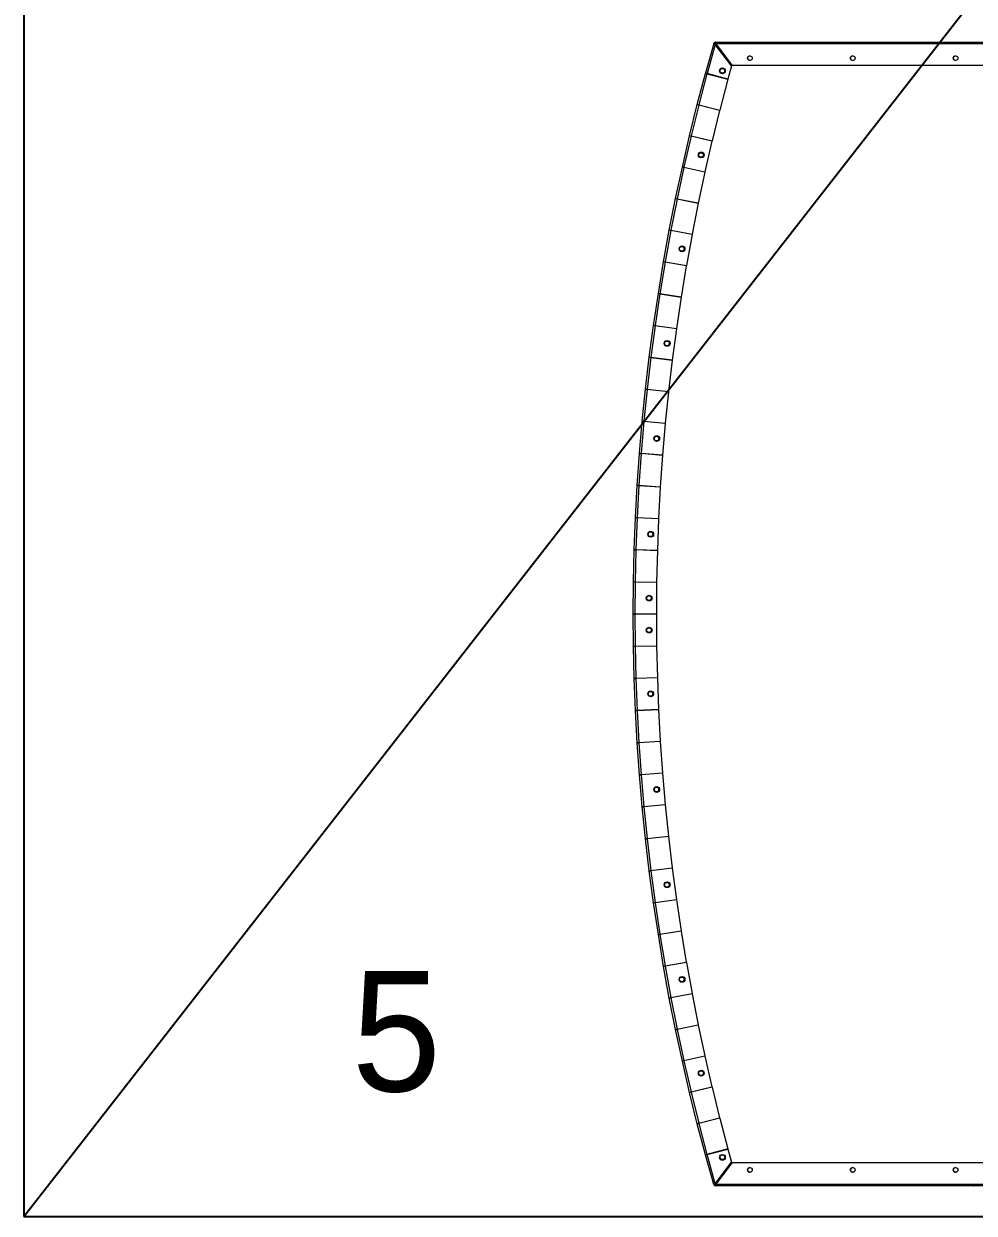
# Model space of a CAD drawing. Header units: millimetres. Extents: x 13502 to 23536, y 11874 to 14203.
# Drawn here: x 15288.4 to 15370.6, y 12869.4 to 12972.3 of the extents above; entities that cross this region are included whole.
import ezdxf

# ---------------------------------------------------------------- set-up
doc = ezdxf.new("R2010")
doc.units = ezdxf.units.MM
doc.styles.add('TAKSİM', font='GOTHIC.TTF', dxfattribs={"height": 20})

# ---------------------------------------------------------------- blocks, each defined once
blk = doc.blocks.new('A$C75AA7FFD')
at = {"color": 1, "linetype": 'Continuous', "lineweight": 0}
for p, q in [((6.97, 100.91), (6.25, 98.34)), ((6.97, 100.91), (7.09, 100.88)), ((7.09, 100.89), (7.16, 100.87)), ((7.11, 101.02), (37.86, 101.02)), ((7.11, 101.02), (7.11, 100.9)), ((7.15, 100.88), (7.14, 100.88)), ((37.86, 100.88), (7.15, 100.88)), ((7.15, 100.88), (8.56, 99.02)), ((7.09, 100.83), (6.39, 98.31)), ((8.5, 98.97), (7.09, 100.83)), ((7.22, 100.79), (7.2, 100.7)), ((8.5, 98.97), (8.18, 97.83)), ((36.86, 99.02), (8.56, 99.02)), ((5.54, 95.64), (6.25, 98.33)), ((6.38, 98.3), (5.68, 95.62)), ((6.37, 98.31), (6.25, 98.34)), ((6.36, 98.3), (6.25, 98.34)), ((6.25, 98.34), (6.25, 98.34)), ((6.36, 98.3), (6.37, 98.31)), ((6.38, 98.3), (8.18, 97.82)), ((8.18, 97.83), (6.39, 98.31)), ((8.18, 97.82), (7.48, 95.16)), ((4.87, 92.94), (5.54, 95.64)), ((5.67, 95.59), (5.01, 92.92)), ((5.54, 95.64), (5.65, 95.61)), ((5.54, 95.64), (5.65, 95.61)), ((5.65, 95.6), (5.66, 95.62)), ((7.47, 95.13), (5.67, 95.59)), ((5.68, 95.62), (7.48, 95.16)), ((5.8, 95.59), (5.8, 95.56)), ((7.47, 95.13), (6.82, 92.49)), ((4.25, 90.23), (4.87, 92.94)), ((5, 92.89), (4.39, 90.21)), ((4.87, 92.94), (4.99, 92.91)), ((4.87, 92.94), (4.99, 92.91)), ((6.81, 92.46), (5, 92.89)), ((5.01, 92.92), (6.82, 92.49)), ((5.13, 92.89), (5.13, 92.86)), ((6.81, 92.46), (6.2, 89.8)), ((3.66, 87.5), (4.25, 90.22)), ((4.38, 90.18), (3.8, 87.48)), ((4.25, 90.23), (4.36, 90.2)), ((4.25, 90.22), (4.36, 90.2)), ((6.2, 89.78), (4.38, 90.18)), ((4.39, 90.21), (6.2, 89.8)), ((4.5, 90.18), (4.5, 90.16)), ((6.2, 89.78), (5.62, 87.11)), ((3.12, 84.77), (3.66, 87.5)), ((3.66, 87.5), (3.78, 87.48)), ((3.66, 87.5), (3.78, 87.48)), ((3.8, 87.48), (5.62, 87.11)), ((3.8, 87.46), (3.26, 84.76)), ((5.62, 87.09), (3.8, 87.46)), ((3.92, 87.46), (3.91, 87.44)), ((5.62, 87.09), (5.09, 84.41)), ((2.63, 82.03), (3.12, 84.77)), ((3.26, 84.73), (2.77, 82.02)), ((3.12, 84.77), (3.24, 84.75)), ((3.12, 84.77), (3.24, 84.75)), ((3.26, 84.76), (5.09, 84.41)), ((5.09, 84.38), (3.26, 84.73)), ((3.27, 84.73), (3.27, 84.75)), ((3.38, 84.73), (3.37, 84.71)), ((5.09, 84.38), (4.6, 81.7)), ((2.17, 79.28), (2.62, 82.03)), ((2.76, 81.99), (2.31, 79.27)), ((2.62, 82.03), (2.74, 82.01)), ((2.63, 82.03), (2.74, 82.01)), ((4.59, 81.67), (2.76, 81.99)), ((2.77, 82.02), (4.6, 81.7)), ((2.78, 81.99), (2.78, 82.01)), ((2.88, 82), (2.87, 81.97)), ((4.59, 81.67), (4.15, 78.98)), ((1.76, 76.53), (2.17, 79.28)), ((2.31, 79.25), (1.9, 76.52)), ((2.17, 79.28), (2.29, 79.26)), ((2.17, 79.28), (2.29, 79.26)), ((2.31, 79.27), (4.15, 78.98)), ((4.14, 78.96), (2.31, 79.25)), ((2.33, 79.24), (2.34, 79.27)), ((2.42, 79.25), (2.42, 79.23)), ((4.14, 78.96), (3.74, 76.26)), ((1.39, 73.77), (1.76, 76.53)), ((1.9, 76.5), (1.53, 73.76)), ((1.76, 76.53), (1.88, 76.51)), ((1.76, 76.53), (1.88, 76.51)), ((1.9, 76.52), (3.74, 76.26)), ((3.74, 76.23), (1.9, 76.5)), ((1.93, 76.49), (1.93, 76.52)), ((2.01, 76.5), (2, 76.48)), ((3.74, 76.23), (3.38, 73.53)), ((1.06, 71), (1.39, 73.77)), ((1.53, 73.74), (1.21, 71)), ((1.39, 73.77), (1.51, 73.75)), ((1.39, 73.77), (1.51, 73.75)), ((1.53, 73.76), (3.38, 73.53)), ((3.37, 73.51), (1.53, 73.74)), ((1.57, 73.73), (1.57, 73.76)), ((1.64, 73.75), (1.63, 73.72)), ((3.37, 73.51), (3.05, 70.8)), ((0.78, 68.23), (1.06, 71)), ((1.2, 70.97), (0.92, 68.23)), ((1.06, 71), (1.18, 70.99)), ((1.06, 71), (1.18, 70.99)), ((3.05, 70.77), (1.2, 70.97)), ((1.21, 71), (3.05, 70.8)), ((1.25, 70.97), (1.25, 70.99)), ((1.31, 70.99), (1.31, 70.96)), ((3.05, 70.77), (2.77, 68.06)), ((0.54, 65.46), (0.78, 68.23)), ((0.92, 68.21), (0.68, 65.46)), ((0.78, 68.23), (0.9, 68.22)), ((0.78, 68.23), (0.9, 68.22)), ((0.92, 68.23), (2.77, 68.06)), ((2.77, 68.03), (0.92, 68.21)), ((1.03, 68.22), (1.02, 68.2)), ((2.77, 68.03), (2.54, 65.31)), ((0.35, 62.68), (0.54, 65.45)), ((0.68, 65.43), (0.49, 62.68)), ((0.54, 65.46), (0.66, 65.45)), ((0.54, 65.45), (0.66, 65.45)), ((0.68, 65.46), (2.54, 65.31)), ((2.54, 65.29), (0.68, 65.43)), ((0.74, 65.43), (0.74, 65.45)), ((0.79, 65.45), (0.78, 65.42)), ((2.54, 65.29), (2.34, 62.57)), ((0.2, 59.9), (0.35, 62.68)), ((0.49, 62.66), (0.34, 59.9)), ((0.35, 62.68), (0.47, 62.67)), ((0.35, 62.68), (0.47, 62.67)), ((0.49, 62.68), (2.34, 62.57)), ((2.34, 62.54), (0.49, 62.66)), ((0.54, 62.65), (0.55, 62.68)), ((0.59, 62.68), (0.59, 62.65)), ((2.34, 62.54), (2.19, 59.82)), ((0.09, 57.12), (0.2, 59.9)), ((0.2, 59.9), (0.32, 59.89)), ((0.2, 59.9), (0.32, 59.89)), ((0.34, 59.88), (0.23, 57.12)), ((0.34, 59.9), (2.19, 59.82)), ((2.19, 59.79), (0.34, 59.88)), ((0.4, 59.88), (0.4, 59.9)), ((0.44, 59.9), (0.43, 59.87)), ((2.19, 59.79), (2.09, 57.06)), ((0.02, 54.33), (0.09, 57.11)), ((0.09, 57.12), (0.21, 57.11)), ((0.09, 57.11), (0.21, 57.11)), ((0.23, 57.1), (0.16, 54.34)), ((0.23, 57.12), (2.09, 57.06)), ((2.09, 57.04), (0.23, 57.1)), ((0.29, 57.1), (0.29, 57.12)), ((0.33, 57.12), (0.33, 57.09)), ((2.09, 57.04), (2.02, 54.31)), ((0, 51.55), (0.02, 54.33)), ((0.02, 54.33), (0.14, 54.33)), ((0.02, 54.33), (0.14, 54.33)), ((0.14, 54.33), (0.14, 54.33)), ((0.16, 54.32), (0.14, 51.56)), ((0.16, 54.34), (2.02, 54.31)), ((2.02, 54.29), (0.16, 54.32)), ((0.23, 54.31), (0.23, 54.34)), ((0.26, 54.34), (0.26, 54.31)), ((2.02, 54.29), (2, 51.56)), ((0, 51.55), (0.12, 51.55)), ((0, 51.54), (0.12, 51.55)), ((0.02, 48.76), (0, 51.54)), ((0.12, 51.55), (0.12, 51.55)), ((0.14, 51.56), (2, 51.56)), ((0.14, 51.53), (0.16, 48.78)), ((2, 51.53), (0.14, 51.53)), ((0.21, 51.53), (0.21, 51.56)), ((0.24, 51.56), (0.24, 51.53)), ((2, 51.53), (2.02, 48.8)), ((0.02, 48.76), (0.14, 48.76)), ((0.02, 48.76), (0.14, 48.76)), ((0.09, 45.98), (0.02, 48.76)), ((0.14, 48.76), (0.14, 48.76)), ((0.16, 48.78), (2.02, 48.8)), ((2.02, 48.78), (0.16, 48.75)), ((0.16, 48.75), (0.23, 45.99)), ((0.24, 48.75), (0.24, 48.78)), ((0.26, 48.78), (0.26, 48.75)), ((2.02, 48.78), (2.09, 46.05)), ((0.2, 43.2), (0.09, 45.98)), ((0.09, 45.98), (0.21, 45.98)), ((0.09, 45.98), (0.21, 45.98)), ((0.23, 45.99), (2.09, 46.05)), ((2.09, 46.03), (0.23, 45.97)), ((0.23, 45.97), (0.34, 43.21)), ((0.3, 45.97), (0.3, 46)), ((0.33, 46), (0.33, 45.97)), ((2.09, 46.03), (2.19, 43.3)), ((0.34, 43.21), (2.19, 43.3)), ((2.19, 43.28), (0.34, 43.19)), ((2.19, 43.28), (2.34, 40.55)), ((0.2, 43.19), (0.32, 43.2)), ((0.2, 43.2), (0.32, 43.2)), ((0.35, 40.41), (0.2, 43.19)), ((0.34, 43.19), (0.49, 40.43)), ((0.41, 43.19), (0.41, 43.22)), ((0.43, 43.22), (0.44, 43.19)), ((0.35, 40.41), (0.47, 40.42)), ((0.35, 40.41), (0.47, 40.42)), ((0.54, 37.64), (0.35, 40.41)), ((0.49, 40.43), (2.34, 40.55)), ((2.34, 40.53), (0.49, 40.41)), ((0.49, 40.41), (0.68, 37.66)), ((0.57, 40.41), (0.57, 40.44)), ((0.59, 40.44), (0.59, 40.42)), ((2.34, 40.53), (2.54, 37.8)), ((0.54, 37.64), (0.66, 37.64)), ((0.54, 37.63), (0.66, 37.64)), ((0.78, 34.86), (0.54, 37.63)), ((0.68, 37.66), (2.54, 37.8)), ((2.54, 37.78), (0.68, 37.63)), ((0.68, 37.63), (0.92, 34.89)), ((0.76, 37.64), (0.76, 37.67)), ((0.78, 37.67), (0.79, 37.64)), ((2.54, 37.78), (2.77, 35.06)), ((0.92, 34.89), (2.77, 35.06)), ((2.77, 35.04), (0.92, 34.86)), ((2.77, 35.04), (3.05, 32.32)), ((0.78, 34.86), (0.9, 34.87)), ((0.78, 34.86), (0.9, 34.87)), ((1.06, 32.09), (0.78, 34.86)), ((0.92, 34.86), (1.2, 32.12)), ((1, 34.87), (1, 34.89)), ((1.02, 34.9), (1.03, 34.87)), ((1.06, 32.09), (1.18, 32.1)), ((1.06, 32.09), (1.18, 32.1)), ((1.39, 29.33), (1.06, 32.09)), ((1.2, 32.12), (3.05, 32.32)), ((3.05, 32.3), (1.21, 32.09)), ((1.21, 32.09), (1.53, 29.35)), ((1.29, 32.1), (1.28, 32.13)), ((1.31, 32.13), (1.31, 32.1)), ((3.05, 32.3), (3.37, 29.59)), ((1.39, 29.32), (1.51, 29.34)), ((1.39, 29.33), (1.51, 29.34)), ((1.76, 26.57), (1.39, 29.32)), ((1.53, 29.35), (3.37, 29.59)), ((3.38, 29.56), (1.53, 29.33)), ((1.53, 29.33), (1.9, 26.6)), ((1.61, 29.34), (1.61, 29.36)), ((1.63, 29.37), (1.64, 29.34)), ((3.38, 29.56), (3.74, 26.86)), ((1.9, 26.6), (3.74, 26.86)), ((3.74, 26.83), (1.9, 26.57)), ((3.74, 26.83), (4.14, 24.13)), ((1.76, 26.56), (1.88, 26.58)), ((1.76, 26.57), (1.88, 26.58)), ((2.17, 23.81), (1.76, 26.56)), ((1.9, 26.57), (2.31, 23.84)), ((1.98, 26.58), (1.98, 26.61)), ((2, 26.61), (2.01, 26.59)), ((2.17, 23.81), (2.29, 23.83)), ((2.17, 23.81), (2.29, 23.83)), ((2.62, 21.06), (2.17, 23.81)), ((2.31, 23.84), (4.14, 24.13)), ((4.15, 24.11), (2.31, 23.82)), ((2.31, 23.82), (2.76, 21.1)), ((2.39, 23.83), (2.39, 23.86)), ((2.42, 23.86), (2.42, 23.84)), ((4.15, 24.11), (4.59, 21.42)), ((2.62, 21.06), (2.74, 21.08)), ((2.63, 21.06), (2.74, 21.08)), ((3.12, 18.32), (2.63, 21.06)), ((2.76, 21.1), (4.59, 21.42)), ((4.6, 21.39), (2.77, 21.07)), ((2.77, 21.07), (3.26, 18.36)), ((2.84, 21.09), (2.84, 21.11)), ((2.87, 21.12), (2.88, 21.09)), ((4.6, 21.39), (5.09, 18.71)), ((3.26, 18.36), (5.09, 18.71)), ((5.09, 18.68), (3.26, 18.34)), ((5.09, 18.68), (5.62, 16.01)), ((3.12, 18.32), (3.24, 18.35)), ((3.12, 18.32), (3.24, 18.34)), ((3.66, 15.59), (3.12, 18.32)), ((3.26, 18.34), (3.8, 15.63)), ((3.34, 18.35), (3.34, 18.38)), ((3.37, 18.38), (3.38, 18.36)), ((3.66, 15.59), (3.78, 15.62)), ((3.66, 15.59), (3.78, 15.61)), ((4.25, 12.87), (3.66, 15.59)), ((3.8, 15.63), (5.62, 16.01)), ((5.62, 15.98), (3.8, 15.61)), ((3.8, 15.61), (4.38, 12.91)), ((3.88, 15.62), (3.87, 15.65)), ((3.91, 15.66), (3.92, 15.63)), ((5.62, 15.98), (6.2, 13.31)), ((4.25, 12.87), (4.36, 12.89)), ((4.25, 12.87), (4.36, 12.89)), ((4.87, 10.15), (4.25, 12.87)), ((4.38, 12.91), (6.2, 13.31)), ((6.2, 13.29), (4.39, 12.89)), ((4.39, 12.89), (5, 10.2)), ((4.46, 12.9), (4.45, 12.93)), ((4.5, 12.94), (4.5, 12.91)), ((6.2, 13.29), (6.81, 10.63)), ((5, 10.2), (6.81, 10.63)), ((6.82, 10.61), (5.01, 10.17)), ((6.82, 10.61), (7.47, 7.96)), ((4.87, 10.15), (4.99, 10.18)), ((4.87, 10.15), (4.99, 10.18)), ((5.54, 7.45), (4.87, 10.15)), ((5.01, 10.17), (5.67, 7.5)), ((5.08, 10.19), (5.08, 10.22)), ((5.13, 10.23), (5.13, 10.2)), ((5.54, 7.45), (5.65, 7.48)), ((5.54, 7.45), (5.65, 7.48)), ((6.25, 4.76), (5.54, 7.45)), ((5.67, 7.5), (7.47, 7.96)), ((7.48, 7.93), (5.68, 7.47)), ((5.68, 7.47), (6.38, 4.79)), ((5.75, 7.49), (5.74, 7.51)), ((5.8, 7.53), (5.8, 7.5)), ((7.48, 7.93), (8.18, 5.27)), ((8.18, 5.27), (6.38, 4.79)), ((6.39, 4.78), (8.18, 5.26)), ((8.18, 5.26), (8.5, 4.12)), ((6.25, 4.76), (6.36, 4.79)), ((6.37, 4.78), (6.25, 4.75)), ((6.25, 4.75), (6.25, 4.76)), ((6.25, 4.76), (6.25, 4.76)), ((6.97, 2.18), (6.25, 4.75)), ((6.37, 4.78), (6.36, 4.79)), ((7.09, 2.26), (6.39, 4.78)), ((7.09, 2.26), (8.5, 4.12)), ((8.56, 4.08), (7.15, 2.22)), ((8.56, 4.08), (36.86, 4.08)), ((6.97, 2.18), (7.09, 2.21)), ((7.09, 2.26), (7.1, 2.23)), ((7.15, 2.3), (7.1, 2.23)), ((7.11, 2.08), (7.11, 2.2)), ((37.86, 2.08), (7.11, 2.08)), ((7.12, 2.22), (7.19, 2.31)), ((7.12, 2.22), (7.15, 2.22)), ((7.15, 2.3), (7.14, 2.32)), ((7.22, 2.32), (7.15, 2.3)), ((7.15, 2.22), (37.86, 2.22)), ((7.2, 2.4), (7.22, 2.31))]:
    blk.add_line(p, q, dxfattribs=at)
at = {"color": 1, "linetype": 'Continuous', "lineweight": 0, "flags": 128}
for points in [[(6.38, 98.3), (6.36, 98.3), (6.33, 98.31), (6.31, 98.32), (6.29, 98.32), (6.27, 98.33), (6.26, 98.33), (6.25, 98.33), (6.25, 98.33)], [(4.99, 92.91), (4.99, 92.91), (4.99, 92.91), (4.99, 92.91), (4.99, 92.91), (4.99, 92.91), (4.99, 92.91), (4.99, 92.91), (4.99, 92.91)], [(3.66, 87.5), (3.66, 87.5), (3.66, 87.5), (3.66, 87.5), (3.66, 87.5), (3.66, 87.5), (3.66, 87.5), (3.66, 87.5), (3.66, 87.5)], [(3.78, 87.48), (3.78, 87.48), (3.78, 87.48), (3.78, 87.48), (3.78, 87.48), (3.78, 87.48), (3.78, 87.48), (3.78, 87.48), (3.78, 87.48)], [(2.29, 79.26), (2.29, 79.26), (2.29, 79.26), (2.29, 79.26), (2.29, 79.26), (2.29, 79.26), (2.29, 79.26), (2.29, 79.26), (2.29, 79.26)], [(1.51, 73.75), (1.51, 73.75), (1.51, 73.75), (1.51, 73.75), (1.51, 73.75), (1.51, 73.75), (1.51, 73.75), (1.51, 73.75), (1.51, 73.75)], [(1.06, 71), (1.06, 71), (1.06, 71), (1.06, 71), (1.06, 71), (1.06, 71), (1.06, 71), (1.06, 71), (1.06, 71)], [(0.97, 68.2), (0.97, 68.21), (0.97, 68.23)], [(0.54, 65.45), (0.54, 65.46), (0.54, 65.46), (0.54, 65.46), (0.54, 65.46), (0.54, 65.46), (0.54, 65.46), (0.54, 65.46), (0.54, 65.46)], [(0.66, 65.45), (0.66, 65.45), (0.66, 65.45), (0.66, 65.45), (0.66, 65.45), (0.66, 65.45), (0.66, 65.45), (0.66, 65.45), (0.66, 65.45)], [(0.47, 62.67), (0.47, 62.67), (0.47, 62.67), (0.47, 62.67), (0.47, 62.67), (0.47, 62.67), (0.47, 62.67), (0.47, 62.67), (0.47, 62.67)], [(0.02, 54.33), (0.02, 54.33), (0.02, 54.33), (0.02, 54.33), (0.02, 54.33), (0.02, 54.33), (0.02, 54.33), (0.02, 54.33), (0.02, 54.33)], [(0.02, 48.76), (0.02, 48.76), (0.02, 48.76), (0.02, 48.76), (0.02, 48.76), (0.02, 48.76), (0.02, 48.76), (0.02, 48.76), (0.02, 48.76)], [(0.21, 45.98), (0.21, 45.98), (0.21, 45.98), (0.21, 45.98), (0.21, 45.98), (0.21, 45.98), (0.21, 45.98), (0.21, 45.98), (0.21, 45.98)], [(0.47, 40.42), (0.47, 40.42), (0.47, 40.42), (0.47, 40.42), (0.47, 40.42), (0.47, 40.42), (0.47, 40.42), (0.47, 40.42), (0.47, 40.42)], [(0.54, 37.63), (0.54, 37.63), (0.54, 37.64), (0.54, 37.64), (0.54, 37.64), (0.54, 37.64), (0.54, 37.64), (0.54, 37.64), (0.54, 37.64)], [(0.66, 37.64), (0.66, 37.64), (0.66, 37.64), (0.66, 37.64), (0.66, 37.64), (0.66, 37.64), (0.66, 37.64), (0.66, 37.64), (0.66, 37.64)], [(2.29, 23.83), (2.29, 23.83), (2.29, 23.83), (2.29, 23.83), (2.29, 23.83), (2.29, 23.83), (2.29, 23.83), (2.29, 23.83), (2.29, 23.83)], [(2.74, 21.08), (2.74, 21.08), (2.74, 21.08), (2.74, 21.08), (2.74, 21.08), (2.74, 21.08), (2.74, 21.08), (2.74, 21.08), (2.74, 21.08)], [(3.66, 15.59), (3.66, 15.59), (3.66, 15.59), (3.66, 15.59), (3.66, 15.59), (3.66, 15.59), (3.66, 15.59), (3.66, 15.59), (3.66, 15.59)], [(4.36, 12.89), (4.36, 12.89), (4.36, 12.89), (4.36, 12.89), (4.36, 12.89), (4.36, 12.89), (4.36, 12.89), (4.36, 12.89), (4.36, 12.89)], [(4.99, 10.18), (4.99, 10.18), (4.99, 10.18), (4.99, 10.18), (4.99, 10.18), (4.99, 10.18), (4.99, 10.18), (4.99, 10.18), (4.99, 10.18)], [(6.25, 4.76), (6.25, 4.76), (6.26, 4.76), (6.27, 4.76), (6.29, 4.77), (6.31, 4.77), (6.33, 4.78), (6.36, 4.79), (6.38, 4.79)]]:
    blk.add_lwpolyline(points, dxfattribs=at)
at = {"color": 1, "linetype": 'Continuous', "lineweight": 0}
for centre, radius in [((10.1, 99.65), 0.2), ((19, 99.65), 0.2), ((27.9, 99.65), 0.2), ((7.71, 98.55), 0.25), ((7.72, 98.55), 0.2), ((5.89, 91.27), 0.25), ((5.87, 91.27), 0.2), ((4.22, 83.15), 0.25), ((4.2, 83.15), 0.2), ((2.93, 74.97), 0.25), ((2.91, 74.97), 0.2), ((2.03, 66.73), 0.25), ((2.01, 66.73), 0.2), ((1.51, 58.45), 0.25), ((1.49, 58.45), 0.2), ((1.38, 52.93), 0.25), ((1.36, 52.93), 0.2), ((1.38, 50.16), 0.25), ((1.36, 50.16), 0.2), ((1.51, 44.64), 0.25), ((1.49, 44.64), 0.2), ((2.03, 36.37), 0.25), ((2.01, 36.37), 0.2), ((2.93, 28.13), 0.25), ((2.91, 28.13), 0.2), ((4.22, 19.94), 0.25), ((4.2, 19.94), 0.2), ((5.89, 11.82), 0.25), ((5.87, 11.82), 0.2), ((7.71, 4.54), 0.25), ((7.72, 4.55), 0.2), ((10.1, 3.45), 0.2), ((19, 3.45), 0.2), ((27.9, 3.45), 0.2)]:
    blk.add_circle(centre, radius, dxfattribs=at)
for centre, radius, start, end in [((7.11, 100.88), 0.14, 90, 164.3397), ((7.11, 100.88), 0.02, 90, 164.3397), ((10.1, 99.65), 0.2, 90.1236, 270), ((19, 99.65), 0.2, 90.1611, 270), ((27.9, 99.65), 0.2, 90.1442, 270), ((6.38, 98.3), 0.14, 164.3397, 165.2346), ((6.38, 98.3), 0.02, 164.3397, 165.2346), ((5.67, 95.61), 0.14, 165.2346, 166.1294), ((5.67, 95.61), 0.02, 165.2346, 166.1294), ((5.01, 92.91), 0.14, 166.1294, 167.0243), ((4.38, 90.19), 0.14, 167.0243, 167.9192), ((4.38, 90.19), 0.02, 167.0243, 167.9192), ((3.26, 84.74), 0.14, 168.8141, 169.7089), ((3.26, 84.74), 0.02, 168.8141, 169.7089), ((2.76, 82.01), 0.14, 169.7089, 170.6038), ((2.76, 82.01), 0.02, 169.7089, 170.6038), ((2.31, 79.26), 0.14, 170.6038, 171.4987), ((1.9, 76.51), 0.14, 171.4987, 172.3936), ((1.9, 76.51), 0.02, 171.4987, 172.3936), ((1.53, 73.75), 0.14, 172.3936, 173.2884), ((1.2, 70.99), 0.02, 173.2884, 174.1833), ((0.92, 68.22), 0.14, 174.1833, 175.0782), ((0.92, 68.22), 0.02, 174.1833, 175.0782), ((0.49, 62.67), 0.14, 175.9731, 176.8679), ((0.34, 59.89), 0.14, 176.8679, 177.7628), ((0.34, 59.89), 0.02, 176.8679, 177.7628), ((0.23, 57.11), 0.14, 177.7628, 178.6577), ((0.23, 57.11), 0.02, 177.7628, 178.6577), ((0.14, 51.55), 0.14, 179.5526, 180.4474), ((0.23, 45.98), 0.14, 181.3423, 182.2372), ((0.34, 43.2), 0.14, 182.2372, 183.1321), ((0.34, 43.2), 0.02, 182.2372, 183.1321), ((0.49, 40.42), 0.14, 183.1321, 184.0269), ((0.92, 34.87), 0.14, 184.9218, 185.8167), ((0.92, 34.87), 0.02, 184.9218, 185.8167), ((1.2, 32.11), 0.14, 185.8167, 186.7116), ((1.2, 32.11), 0.02, 185.8167, 186.7116), ((1.53, 29.34), 0.14, 186.7116, 187.6064), ((1.53, 29.34), 0.02, 186.7116, 187.6064), ((1.9, 26.58), 0.14, 187.6064, 188.5013), ((1.9, 26.58), 0.02, 187.6064, 188.5013), ((2.31, 23.83), 0.14, 188.5013, 189.3962), ((2.76, 21.09), 0.14, 189.3962, 190.2911), ((3.26, 18.35), 0.14, 190.2911, 191.1859), ((3.26, 18.35), 0.02, 190.2911, 191.1859), ((3.8, 15.62), 0.02, 191.1859, 192.0808), ((4.38, 12.9), 0.14, 192.0808, 192.9757), ((5.01, 10.19), 0.14, 192.9757, 193.8706), ((5.67, 7.48), 0.14, 193.8706, 194.7654), ((5.67, 7.48), 0.02, 193.8706, 194.7654), ((6.38, 4.79), 0.02, 194.7654, 195.6603), ((10.1, 3.45), 0.2, 90, 269.8563), ((19, 3.45), 0.2, 90, 269.8573), ((27.9, 3.45), 0.2, 90, 269.8563), ((7.11, 2.22), 0.14, 195.6603, 270), ((7.11, 2.22), 0.02, 195.6603, 270), ((29.51, 2.19), 0.13, 245.1014, 270)]:
    blk.add_arc(centre, radius, start, end, dxfattribs=at)
for points, knots in [([(7.09, 100.83), (7.08, 100.84), (7.04, 100.86), (7, 100.88), (6.97, 100.9), (6.97, 100.91), (6.97, 100.91)], [0, 0, 0, 0, 0.250018, 0.500004, 0.750019, 1, 1, 1, 1]), ([(7.09, 100.83), (7.09, 100.84), (7.09, 100.84), (7.09, 100.86), (7.08, 100.87), (7.09, 100.88), (7.09, 100.88)], [0, 0, 0, 0, 0.250044, 0.500045, 0.749941, 1, 1, 1, 1]), ([(7.11, 101.02), (7.11, 101.01), (7.12, 101.01), (7.13, 100.98), (7.14, 100.93), (7.15, 100.89), (7.15, 100.88)], [0, 0, 0, 0, 0.249986, 0.49996, 0.749963, 1, 1, 1, 1]), ([(7.11, 100.9), (7.11, 100.9), (7.12, 100.89), (7.13, 100.89), (7.14, 100.88), (7.15, 100.88), (7.15, 100.88)], [0, 0, 0, 0, 0.249997, 0.499919, 0.750003, 1, 1, 1, 1]), ([(6.25, 98.34), (6.25, 98.34), (6.26, 98.34), (6.29, 98.33), (6.33, 98.32), (6.37, 98.31), (6.39, 98.31)], [0, 0, 0, 0, 0.24998, 0.499977, 0.750008, 1, 1, 1, 1]), ([(6.37, 98.31), (6.37, 98.31), (6.37, 98.31), (6.37, 98.31), (6.38, 98.31), (6.38, 98.31), (6.39, 98.31)], [0, 0, 0, 0, 0.249977, 0.499876, 0.749993, 1, 1, 1, 1]), ([(5.67, 95.59), (5.65, 95.6), (5.62, 95.61), (5.57, 95.63), (5.54, 95.64), (5.54, 95.64), (5.54, 95.64)], [0, 0, 0, 0, 0.249991, 0.500001, 0.750006, 1, 1, 1, 1]), ([(5.54, 95.64), (5.54, 95.64), (5.55, 95.64), (5.58, 95.64), (5.62, 95.63), (5.66, 95.62), (5.68, 95.62)], [0, 0, 0, 0, 0.249995, 0.49998, 0.74998, 1, 1, 1, 1]), ([(5.65, 95.61), (5.66, 95.61), (5.66, 95.61), (5.66, 95.62), (5.67, 95.62), (5.67, 95.62), (5.68, 95.62)], [0, 0, 0, 0, 0.250043, 0.499858, 0.749871, 1, 1, 1, 1]), ([(5.67, 95.59), (5.67, 95.6), (5.66, 95.6), (5.66, 95.6), (5.65, 95.61), (5.65, 95.61), (5.65, 95.61)], [0, 0, 0, 0, 0.249834, 0.500027, 0.75, 1, 1, 1, 1]), ([(4.87, 92.94), (4.87, 92.94), (4.88, 92.94), (4.91, 92.94), (4.96, 92.93), (4.99, 92.92), (5.01, 92.92)], [0, 0, 0, 0, 0.249991, 0.49998, 0.749999, 1, 1, 1, 1]), ([(5, 92.89), (4.99, 92.9), (4.95, 92.91), (4.91, 92.92), (4.88, 92.93), (4.87, 92.94), (4.87, 92.94)], [0, 0, 0, 0, 0.250018, 0.499993, 0.75, 1, 1, 1, 1]), ([(4.99, 92.91), (4.99, 92.91), (4.99, 92.91), (4.99, 92.91), (5, 92.92), (5.01, 92.92), (5.01, 92.92)], [0, 0, 0, 0, 0.24993, 0.49974, 0.75004, 1, 1, 1, 1]), ([(5, 92.89), (5, 92.89), (5, 92.9), (4.99, 92.9), (4.99, 92.91), (4.99, 92.91), (4.99, 92.91)], [0, 0, 0, 0, 0.24999, 0.500016, 0.750018, 1, 1, 1, 1]), ([(4.25, 90.23), (4.25, 90.23), (4.25, 90.23), (4.28, 90.22), (4.33, 90.22), (4.37, 90.21), (4.39, 90.21)], [0, 0, 0, 0, 0.249986, 0.499993, 0.750016, 1, 1, 1, 1]), ([(4.38, 90.18), (4.36, 90.19), (4.33, 90.2), (4.28, 90.21), (4.25, 90.22), (4.25, 90.22), (4.25, 90.22)], [0, 0, 0, 0, 0.250011, 0.500032, 0.750016, 1, 1, 1, 1]), ([(4.36, 90.2), (4.36, 90.2), (4.36, 90.2), (4.37, 90.2), (4.38, 90.2), (4.38, 90.21), (4.39, 90.21)], [0, 0, 0, 0, 0.249983, 0.499865, 0.749829, 1, 1, 1, 1]), ([(4.38, 90.18), (4.38, 90.18), (4.37, 90.19), (4.37, 90.19), (4.36, 90.19), (4.36, 90.2), (4.36, 90.2)], [0, 0, 0, 0, 0.25008, 0.499992, 0.750031, 1, 1, 1, 1]), ([(3.66, 87.5), (3.67, 87.5), (3.67, 87.5), (3.7, 87.5), (3.75, 87.49), (3.78, 87.49), (3.8, 87.48)], [0, 0, 0, 0, 0.249998, 0.499987, 0.749971, 1, 1, 1, 1]), ([(3.8, 87.46), (3.78, 87.47), (3.74, 87.47), (3.7, 87.49), (3.67, 87.5), (3.66, 87.5), (3.66, 87.5)], [0, 0, 0, 0, 0.250003, 0.500029, 0.750014, 1, 1, 1, 1]), ([(3.78, 87.48), (3.78, 87.48), (3.78, 87.48), (3.79, 87.48), (3.79, 87.48), (3.8, 87.48), (3.8, 87.48)], [0, 0, 0, 0, 0.250061, 0.499863, 0.749865, 1, 1, 1, 1]), ([(3.8, 87.46), (3.8, 87.46), (3.79, 87.47), (3.78, 87.47), (3.78, 87.47), (3.78, 87.48), (3.78, 87.48)], [0, 0, 0, 0, 0.25009, 0.500181, 0.750007, 1, 1, 1, 1]), ([(3.26, 84.73), (3.24, 84.73), (3.2, 84.74), (3.16, 84.75), (3.13, 84.76), (3.12, 84.77), (3.12, 84.77)], [0, 0, 0, 0, 0.249993, 0.500005, 0.750009, 1, 1, 1, 1]), ([(3.12, 84.77), (3.12, 84.77), (3.13, 84.77), (3.16, 84.77), (3.21, 84.76), (3.24, 84.76), (3.26, 84.76)], [0, 0, 0, 0, 0.249983, 0.499968, 0.749991, 1, 1, 1, 1]), ([(3.24, 84.75), (3.24, 84.75), (3.24, 84.75), (3.25, 84.75), (3.25, 84.75), (3.26, 84.75), (3.26, 84.76)], [0, 0, 0, 0, 0.250049, 0.4998, 0.74988, 1, 1, 1, 1]), ([(3.26, 84.73), (3.26, 84.73), (3.25, 84.74), (3.24, 84.74), (3.24, 84.74), (3.24, 84.75), (3.24, 84.75)], [0, 0, 0, 0, 0.250016, 0.500102, 0.750023, 1, 1, 1, 1]), ([(2.76, 81.99), (2.74, 82), (2.71, 82), (2.66, 82.02), (2.63, 82.02), (2.63, 82.03), (2.62, 82.03)], [0, 0, 0, 0, 0.249993, 0.500034, 0.750005, 1, 1, 1, 1]), ([(2.63, 82.03), (2.63, 82.03), (2.63, 82.03), (2.66, 82.03), (2.71, 82.02), (2.75, 82.02), (2.77, 82.02)], [0, 0, 0, 0, 0.249986, 0.499998, 0.749984, 1, 1, 1, 1]), ([(2.74, 82.01), (2.74, 82.01), (2.74, 82.01), (2.75, 82.01), (2.76, 82.02), (2.76, 82.02), (2.77, 82.02)], [0, 0, 0, 0, 0.2501, 0.499911, 0.75016, 1, 1, 1, 1]), ([(2.76, 81.99), (2.76, 81.99), (2.75, 82), (2.75, 82), (2.74, 82.01), (2.74, 82.01), (2.74, 82.01)], [0, 0, 0, 0, 0.250127, 0.500125, 0.75003, 1, 1, 1, 1]), ([(2.17, 79.28), (2.17, 79.28), (2.18, 79.28), (2.21, 79.28), (2.26, 79.28), (2.29, 79.27), (2.31, 79.27)], [0, 0, 0, 0, 0.249987, 0.499971, 0.749989, 1, 1, 1, 1]), ([(2.31, 79.25), (2.29, 79.25), (2.25, 79.26), (2.21, 79.27), (2.18, 79.28), (2.17, 79.28), (2.17, 79.28)], [0, 0, 0, 0, 0.249992, 0.500022, 0.75002, 1, 1, 1, 1]), ([(2.29, 79.26), (2.29, 79.26), (2.29, 79.27), (2.3, 79.27), (2.3, 79.27), (2.31, 79.27), (2.31, 79.27)], [0, 0, 0, 0, 0.250016, 0.499974, 0.750097, 1, 1, 1, 1]), ([(2.31, 79.25), (2.3, 79.25), (2.3, 79.25), (2.29, 79.26), (2.29, 79.26), (2.29, 79.26), (2.29, 79.26)], [0, 0, 0, 0, 0.250194, 0.500134, 0.750036, 1, 1, 1, 1]), ([(1.76, 76.53), (1.76, 76.53), (1.77, 76.53), (1.8, 76.53), (1.84, 76.53), (1.88, 76.52), (1.9, 76.52)], [0, 0, 0, 0, 0.249988, 0.499969, 0.749978, 1, 1, 1, 1]), ([(1.9, 76.5), (1.88, 76.5), (1.84, 76.51), (1.8, 76.51), (1.76, 76.52), (1.76, 76.52), (1.76, 76.53)], [0, 0, 0, 0, 0.250001, 0.500013, 0.75002, 1, 1, 1, 1]), ([(1.88, 76.51), (1.88, 76.51), (1.88, 76.51), (1.88, 76.52), (1.89, 76.52), (1.9, 76.52), (1.9, 76.52)], [0, 0, 0, 0, 0.250068, 0.499888, 0.749933, 1, 1, 1, 1]), ([(1.9, 76.5), (1.89, 76.5), (1.89, 76.5), (1.88, 76.5), (1.88, 76.51), (1.88, 76.51), (1.88, 76.51)], [0, 0, 0, 0, 0.250138, 0.500258, 0.750047, 1, 1, 1, 1]), ([(1.53, 73.74), (1.51, 73.74), (1.47, 73.75), (1.43, 73.76), (1.4, 73.76), (1.39, 73.76), (1.39, 73.77)], [0, 0, 0, 0, 0.250011, 0.500004, 0.750013, 1, 1, 1, 1]), ([(1.39, 73.77), (1.39, 73.77), (1.4, 73.77), (1.43, 73.77), (1.48, 73.77), (1.51, 73.76), (1.53, 73.76)], [0, 0, 0, 0, 0.249999, 0.500005, 0.750011, 1, 1, 1, 1]), ([(1.51, 73.75), (1.51, 73.75), (1.51, 73.76), (1.52, 73.76), (1.52, 73.76), (1.53, 73.76), (1.53, 73.76)], [0, 0, 0, 0, 0.25002, 0.499929, 0.749995, 1, 1, 1, 1]), ([(1.53, 73.74), (1.53, 73.74), (1.52, 73.74), (1.51, 73.74), (1.51, 73.75), (1.51, 73.75), (1.51, 73.75)], [0, 0, 0, 0, 0.25005, 0.500145, 0.74993, 1, 1, 1, 1]), ([(1.06, 71), (1.07, 71), (1.07, 71), (1.1, 71), (1.15, 71), (1.19, 71), (1.21, 71)], [0, 0, 0, 0, 0.250001, 0.500007, 0.749996, 1, 1, 1, 1]), ([(1.2, 70.97), (1.18, 70.98), (1.15, 70.98), (1.1, 70.99), (1.07, 71), (1.07, 71), (1.06, 71)], [0, 0, 0, 0, 0.250021, 0.500025, 0.750016, 1, 1, 1, 1]), ([(1.18, 70.99), (1.18, 70.99), (1.19, 70.99), (1.19, 70.99), (1.2, 71), (1.2, 71), (1.21, 71)], [0, 0, 0, 0, 0.24995, 0.499973, 0.750051, 1, 1, 1, 1]), ([(1.2, 70.97), (1.2, 70.97), (1.19, 70.98), (1.19, 70.98), (1.18, 70.98), (1.18, 70.99), (1.18, 70.99)], [0, 0, 0, 0, 0.250256, 0.500298, 0.750111, 1, 1, 1, 1]), ([(0.92, 68.21), (0.9, 68.21), (0.87, 68.21), (0.82, 68.22), (0.79, 68.23), (0.78, 68.23), (0.78, 68.23)], [0, 0, 0, 0, 0.249991, 0.500017, 0.750016, 1, 1, 1, 1]), ([(0.78, 68.23), (0.78, 68.23), (0.79, 68.23), (0.82, 68.23), (0.87, 68.23), (0.9, 68.23), (0.92, 68.23)], [0, 0, 0, 0, 0.249992, 0.500019, 0.750031, 1, 1, 1, 1]), ([(0.9, 68.22), (0.9, 68.22), (0.9, 68.22), (0.91, 68.23), (0.91, 68.23), (0.92, 68.23), (0.92, 68.23)], [0, 0, 0, 0, 0.249916, 0.499985, 0.750084, 1, 1, 1, 1]), ([(0.92, 68.21), (0.92, 68.21), (0.91, 68.21), (0.91, 68.21), (0.9, 68.22), (0.9, 68.22), (0.9, 68.22)], [0, 0, 0, 0, 0.250001, 0.500054, 0.750017, 1, 1, 1, 1]), ([(0.54, 65.46), (0.55, 65.46), (0.55, 65.46), (0.58, 65.46), (0.63, 65.46), (0.67, 65.46), (0.68, 65.46)], [0, 0, 0, 0, 0.249983, 0.499983, 0.75001, 1, 1, 1, 1]), ([(0.68, 65.43), (0.66, 65.44), (0.63, 65.44), (0.58, 65.45), (0.55, 65.45), (0.55, 65.45), (0.54, 65.45)], [0, 0, 0, 0, 0.250019, 0.500017, 0.750014, 1, 1, 1, 1]), ([(0.66, 65.45), (0.66, 65.45), (0.66, 65.45), (0.67, 65.45), (0.68, 65.46), (0.68, 65.46), (0.68, 65.46)], [0, 0, 0, 0, 0.250024, 0.49996, 0.750064, 1, 1, 1, 1]), ([(0.68, 65.43), (0.68, 65.43), (0.67, 65.44), (0.67, 65.44), (0.66, 65.44), (0.66, 65.45), (0.66, 65.45)], [0, 0, 0, 0, 0.250078, 0.499968, 0.749998, 1, 1, 1, 1]), ([(0.35, 62.68), (0.35, 62.68), (0.35, 62.68), (0.39, 62.68), (0.43, 62.68), (0.47, 62.68), (0.49, 62.68)], [0, 0, 0, 0, 0.249981, 0.499979, 0.74998, 1, 1, 1, 1]), ([(0.49, 62.66), (0.47, 62.66), (0.43, 62.66), (0.39, 62.67), (0.35, 62.67), (0.35, 62.68), (0.35, 62.68)], [0, 0, 0, 0, 0.249993, 0.500002, 0.750014, 1, 1, 1, 1]), ([(0.47, 62.67), (0.47, 62.67), (0.47, 62.67), (0.47, 62.68), (0.48, 62.68), (0.49, 62.68), (0.49, 62.68)], [0, 0, 0, 0, 0.2500132, 0.4999149, 0.7499112, 1, 1, 1, 1]), ([(0.49, 62.66), (0.48, 62.66), (0.48, 62.66), (0.47, 62.66), (0.47, 62.67), (0.47, 62.67), (0.47, 62.67)], [0, 0, 0, 0, 0.250099, 0.500095, 0.750008, 1, 1, 1, 1]), ([(0.34, 59.88), (0.32, 59.88), (0.28, 59.88), (0.23, 59.89), (0.2, 59.89), (0.2, 59.9), (0.2, 59.9)], [0, 0, 0, 0, 0.250016, 0.500019, 0.750022, 1, 1, 1, 1]), ([(0.2, 59.9), (0.2, 59.9), (0.2, 59.9), (0.23, 59.9), (0.28, 59.9), (0.32, 59.9), (0.34, 59.9)], [0, 0, 0, 0, 0.249986, 0.499973, 0.749993, 1, 1, 1, 1]), ([(0.32, 59.89), (0.32, 59.89), (0.32, 59.9), (0.32, 59.9), (0.33, 59.9), (0.33, 59.9), (0.34, 59.9)], [0, 0, 0, 0, 0.2499573, 0.4999864, 0.7498105, 1, 1, 1, 1]), ([(0.34, 59.88), (0.33, 59.88), (0.33, 59.88), (0.32, 59.89), (0.32, 59.89), (0.32, 59.89), (0.32, 59.89)], [0, 0, 0, 0, 0.250206, 0.500034, 0.750121, 1, 1, 1, 1]), ([(0.09, 57.12), (0.09, 57.12), (0.09, 57.12), (0.13, 57.12), (0.17, 57.12), (0.21, 57.12), (0.23, 57.12)], [0, 0, 0, 0, 0.249998, 0.5, 0.749996, 1, 1, 1, 1]), ([(0.23, 57.1), (0.21, 57.1), (0.17, 57.1), (0.13, 57.11), (0.09, 57.11), (0.09, 57.11), (0.09, 57.11)], [0, 0, 0, 0, 0.250008, 0.500019, 0.75002, 1, 1, 1, 1]), ([(0.21, 57.11), (0.21, 57.11), (0.21, 57.11), (0.21, 57.12), (0.22, 57.12), (0.22, 57.12), (0.23, 57.12)], [0, 0, 0, 0, 0.250046, 0.499857, 0.750241, 1, 1, 1, 1]), ([(0.23, 57.1), (0.22, 57.1), (0.22, 57.1), (0.21, 57.1), (0.21, 57.11), (0.21, 57.11), (0.21, 57.11)], [0, 0, 0, 0, 0.25009, 0.500169, 0.749994, 1, 1, 1, 1]), ([(0.02, 54.33), (0.02, 54.33), (0.03, 54.33), (0.06, 54.34), (0.11, 54.34), (0.14, 54.34), (0.16, 54.34)], [0, 0, 0, 0, 0.249987, 0.500009, 0.750008, 1, 1, 1, 1]), ([(0.16, 54.32), (0.14, 54.32), (0.11, 54.32), (0.06, 54.32), (0.03, 54.33), (0.02, 54.33), (0.02, 54.33)], [0, 0, 0, 0, 0.249999, 0.500011, 0.75002, 1, 1, 1, 1]), ([(0.14, 54.33), (0.14, 54.33), (0.14, 54.33), (0.15, 54.34), (0.15, 54.34), (0.16, 54.34), (0.16, 54.34)], [0, 0, 0, 0, 0.2499976, 0.4999693, 0.7499783, 1, 1, 1, 1]), ([(0.16, 54.32), (0.16, 54.32), (0.15, 54.32), (0.15, 54.32), (0.14, 54.33), (0.14, 54.33), (0.14, 54.33)], [0, 0, 0, 0, 0.250007, 0.500016, 0.750006, 1, 1, 1, 1]), ([(0, 51.55), (0, 51.55), (0.01, 51.55), (0.04, 51.55), (0.09, 51.56), (0.12, 51.56), (0.14, 51.56)], [0, 0, 0, 0, 0.249984, 0.499955, 0.749959, 1, 1, 1, 1]), ([(0.14, 51.53), (0.12, 51.53), (0.09, 51.54), (0.04, 51.54), (0.01, 51.54), (0, 51.54), (0, 51.54)], [0, 0, 0, 0, 0.250041, 0.500045, 0.750016, 1, 1, 1, 1]), ([(0.12, 51.55), (0.12, 51.55), (0.12, 51.55), (0.13, 51.55), (0.13, 51.56), (0.14, 51.56), (0.14, 51.56)], [0, 0, 0, 0, 0.249947, 0.499839, 0.750058, 1, 1, 1, 1]), ([(0.14, 51.53), (0.14, 51.53), (0.13, 51.54), (0.13, 51.54), (0.12, 51.54), (0.12, 51.54), (0.12, 51.55)], [0, 0, 0, 0, 0.2499422, 0.5001608, 0.7501189, 1, 1, 1, 1]), ([(0.02, 48.76), (0.02, 48.76), (0.03, 48.77), (0.06, 48.77), (0.11, 48.77), (0.14, 48.77), (0.16, 48.78)], [0, 0, 0, 0, 0.24998, 0.499989, 0.750001, 1, 1, 1, 1]), ([(0.16, 48.75), (0.14, 48.75), (0.11, 48.75), (0.06, 48.75), (0.03, 48.76), (0.02, 48.76), (0.02, 48.76)], [0, 0, 0, 0, 0.249992, 0.499991, 0.750011, 1, 1, 1, 1]), ([(0.14, 48.76), (0.14, 48.76), (0.14, 48.77), (0.15, 48.77), (0.15, 48.77), (0.16, 48.77), (0.16, 48.78)], [0, 0, 0, 0, 0.249944, 0.499951, 0.749977, 1, 1, 1, 1]), ([(0.16, 48.75), (0.16, 48.75), (0.15, 48.75), (0.15, 48.76), (0.14, 48.76), (0.14, 48.76), (0.14, 48.76)], [0, 0, 0, 0, 0.250022, 0.500031, 0.750002, 1, 1, 1, 1]), ([(0.09, 45.98), (0.09, 45.98), (0.09, 45.98), (0.13, 45.99), (0.17, 45.99), (0.21, 45.99), (0.23, 45.99)], [0, 0, 0, 0, 0.24998, 0.499981, 0.749992, 1, 1, 1, 1]), ([(0.23, 45.97), (0.21, 45.97), (0.17, 45.97), (0.13, 45.97), (0.09, 45.97), (0.09, 45.97), (0.09, 45.98)], [0, 0, 0, 0, 0.250004, 0.5, 0.750002, 1, 1, 1, 1]), ([(0.21, 45.98), (0.21, 45.98), (0.21, 45.98), (0.21, 45.99), (0.22, 45.99), (0.22, 45.99), (0.23, 45.99)], [0, 0, 0, 0, 0.250006, 0.499831, 0.74991, 1, 1, 1, 1]), ([(0.23, 45.97), (0.22, 45.97), (0.22, 45.97), (0.21, 45.97), (0.21, 45.98), (0.21, 45.98), (0.21, 45.98)], [0, 0, 0, 0, 0.249759, 0.500143, 0.749954, 1, 1, 1, 1]), ([(0.2, 43.2), (0.2, 43.2), (0.2, 43.2), (0.23, 43.2), (0.28, 43.21), (0.32, 43.21), (0.34, 43.21)], [0, 0, 0, 0, 0.249978, 0.499981, 0.749984, 1, 1, 1, 1]), ([(0.34, 43.19), (0.32, 43.19), (0.28, 43.19), (0.23, 43.19), (0.2, 43.19), (0.2, 43.19), (0.2, 43.19)], [0, 0, 0, 0, 0.250007, 0.500027, 0.750014, 1, 1, 1, 1]), ([(0.32, 43.2), (0.32, 43.2), (0.32, 43.2), (0.32, 43.21), (0.33, 43.21), (0.33, 43.21), (0.34, 43.21)], [0, 0, 0, 0, 0.249946, 0.499965, 0.749794, 1, 1, 1, 1]), ([(0.34, 43.19), (0.33, 43.19), (0.33, 43.19), (0.32, 43.19), (0.32, 43.2), (0.32, 43.2), (0.32, 43.2)], [0, 0, 0, 0, 0.2501895, 0.5000136, 0.7500427, 1, 1, 1, 1]), ([(0.35, 40.41), (0.35, 40.42), (0.35, 40.42), (0.39, 40.42), (0.43, 40.43), (0.47, 40.43), (0.49, 40.43)], [0, 0, 0, 0, 0.249986, 0.499998, 0.750007, 1, 1, 1, 1]), ([(0.49, 40.41), (0.47, 40.41), (0.43, 40.41), (0.39, 40.41), (0.35, 40.41), (0.35, 40.41), (0.35, 40.41)], [0, 0, 0, 0, 0.25002, 0.500021, 0.750019, 1, 1, 1, 1]), ([(0.47, 40.42), (0.47, 40.42), (0.47, 40.42), (0.47, 40.43), (0.48, 40.43), (0.48, 40.43), (0.49, 40.43)], [0, 0, 0, 0, 0.249992, 0.499905, 0.749901, 1, 1, 1, 1]), ([(0.49, 40.41), (0.49, 40.41), (0.48, 40.41), (0.47, 40.42), (0.47, 40.42), (0.47, 40.42), (0.47, 40.42)], [0, 0, 0, 0, 0.2500888, 0.5000851, 0.7499868, 1, 1, 1, 1]), ([(0.54, 37.64), (0.55, 37.64), (0.55, 37.64), (0.58, 37.65), (0.63, 37.65), (0.66, 37.66), (0.68, 37.66)], [0, 0, 0, 0, 0.249986, 0.499983, 0.749981, 1, 1, 1, 1]), ([(0.68, 37.63), (0.67, 37.63), (0.63, 37.63), (0.58, 37.63), (0.55, 37.63), (0.55, 37.63), (0.54, 37.63)], [0, 0, 0, 0, 0.24999, 0.500017, 0.750017, 1, 1, 1, 1]), ([(0.66, 37.64), (0.66, 37.65), (0.66, 37.65), (0.67, 37.65), (0.67, 37.66), (0.68, 37.66), (0.68, 37.66)], [0, 0, 0, 0, 0.250002, 0.500032, 0.749922, 1, 1, 1, 1]), ([(0.68, 37.63), (0.68, 37.63), (0.68, 37.64), (0.67, 37.64), (0.66, 37.64), (0.66, 37.64), (0.66, 37.64)], [0, 0, 0, 0, 0.249936, 0.50004, 0.749976, 1, 1, 1, 1]), ([(0.78, 34.86), (0.78, 34.86), (0.79, 34.87), (0.82, 34.87), (0.87, 34.88), (0.9, 34.88), (0.92, 34.89)], [0, 0, 0, 0, 0.249984, 0.499983, 0.750011, 1, 1, 1, 1]), ([(0.92, 34.86), (0.9, 34.86), (0.87, 34.86), (0.82, 34.86), (0.79, 34.86), (0.78, 34.86), (0.78, 34.86)], [0, 0, 0, 0, 0.249969, 0.499981, 0.750007, 1, 1, 1, 1]), ([(0.9, 34.87), (0.9, 34.87), (0.9, 34.88), (0.91, 34.88), (0.91, 34.88), (0.92, 34.89), (0.92, 34.89)], [0, 0, 0, 0, 0.250008, 0.499926, 0.750047, 1, 1, 1, 1]), ([(0.92, 34.86), (0.92, 34.86), (0.91, 34.86), (0.91, 34.87), (0.9, 34.87), (0.9, 34.87), (0.9, 34.87)], [0, 0, 0, 0, 0.249933, 0.499998, 0.75003, 1, 1, 1, 1]), ([(1.06, 32.09), (1.07, 32.09), (1.07, 32.1), (1.1, 32.1), (1.15, 32.11), (1.18, 32.12), (1.2, 32.12)], [0, 0, 0, 0, 0.249984, 0.499973, 0.749981, 1, 1, 1, 1]), ([(1.21, 32.09), (1.19, 32.09), (1.15, 32.09), (1.1, 32.09), (1.07, 32.09), (1.07, 32.09), (1.06, 32.09)], [0, 0, 0, 0, 0.2500041, 0.499993, 0.7499997, 1, 1, 1, 1]), ([(1.18, 32.1), (1.18, 32.1), (1.18, 32.11), (1.19, 32.11), (1.19, 32.11), (1.2, 32.12), (1.2, 32.12)], [0, 0, 0, 0, 0.249915, 0.499758, 0.749793, 1, 1, 1, 1]), ([(1.21, 32.09), (1.2, 32.09), (1.2, 32.1), (1.19, 32.1), (1.19, 32.1), (1.18, 32.1), (1.18, 32.1)], [0, 0, 0, 0, 0.249964, 0.500009, 0.749996, 1, 1, 1, 1]), ([(1.39, 29.33), (1.39, 29.33), (1.4, 29.33), (1.43, 29.34), (1.47, 29.35), (1.51, 29.35), (1.53, 29.35)], [0, 0, 0, 0, 0.249985, 0.499994, 0.749987, 1, 1, 1, 1]), ([(1.53, 29.33), (1.51, 29.33), (1.48, 29.33), (1.43, 29.32), (1.4, 29.32), (1.39, 29.32), (1.39, 29.32)], [0, 0, 0, 0, 0.249989, 0.499996, 0.750001, 1, 1, 1, 1]), ([(1.51, 29.34), (1.51, 29.34), (1.51, 29.34), (1.51, 29.35), (1.52, 29.35), (1.53, 29.35), (1.53, 29.35)], [0, 0, 0, 0, 0.250034, 0.499857, 0.749951, 1, 1, 1, 1]), ([(1.53, 29.33), (1.53, 29.33), (1.52, 29.33), (1.52, 29.33), (1.51, 29.34), (1.51, 29.34), (1.51, 29.34)], [0, 0, 0, 0, 0.250037, 0.500068, 0.749992, 1, 1, 1, 1]), ([(1.76, 26.57), (1.76, 26.57), (1.76, 26.57), (1.8, 26.58), (1.84, 26.59), (1.88, 26.59), (1.9, 26.6)], [0, 0, 0, 0, 0.249981, 0.499989, 0.750001, 1, 1, 1, 1]), ([(1.9, 26.57), (1.88, 26.57), (1.84, 26.57), (1.8, 26.56), (1.77, 26.56), (1.76, 26.56), (1.76, 26.56)], [0, 0, 0, 0, 0.25002, 0.50003, 0.750012, 1, 1, 1, 1]), ([(1.88, 26.58), (1.88, 26.58), (1.88, 26.58), (1.88, 26.59), (1.89, 26.59), (1.89, 26.6), (1.9, 26.6)], [0, 0, 0, 0, 0.24999, 0.499781, 0.749904, 1, 1, 1, 1]), ([(1.9, 26.57), (1.9, 26.57), (1.89, 26.57), (1.88, 26.58), (1.88, 26.58), (1.88, 26.58), (1.88, 26.58)], [0, 0, 0, 0, 0.250104, 0.500121, 0.749936, 1, 1, 1, 1]), ([(2.17, 23.81), (2.17, 23.81), (2.18, 23.82), (2.21, 23.82), (2.25, 23.83), (2.29, 23.84), (2.31, 23.84)], [0, 0, 0, 0, 0.249982, 0.499976, 0.750006, 1, 1, 1, 1]), ([(2.31, 23.82), (2.29, 23.82), (2.26, 23.81), (2.21, 23.81), (2.18, 23.81), (2.17, 23.81), (2.17, 23.81)], [0, 0, 0, 0, 0.250013, 0.500029, 0.750013, 1, 1, 1, 1]), ([(2.29, 23.83), (2.29, 23.83), (2.29, 23.83), (2.29, 23.84), (2.3, 23.84), (2.3, 23.84), (2.31, 23.84)], [0, 0, 0, 0, 0.249963, 0.499865, 0.749762, 1, 1, 1, 1]), ([(2.31, 23.82), (2.31, 23.82), (2.3, 23.82), (2.3, 23.82), (2.29, 23.83), (2.29, 23.83), (2.29, 23.83)], [0, 0, 0, 0, 0.249924, 0.500028, 0.750013, 1, 1, 1, 1]), ([(2.62, 21.06), (2.63, 21.07), (2.63, 21.07), (2.66, 21.08), (2.71, 21.09), (2.74, 21.09), (2.76, 21.1)], [0, 0, 0, 0, 0.249993, 0.499966, 0.75001, 1, 1, 1, 1]), ([(2.77, 21.07), (2.75, 21.07), (2.71, 21.07), (2.66, 21.06), (2.63, 21.06), (2.63, 21.06), (2.63, 21.06)], [0, 0, 0, 0, 0.250017, 0.5, 0.750013, 1, 1, 1, 1]), ([(2.74, 21.08), (2.74, 21.08), (2.74, 21.09), (2.75, 21.09), (2.75, 21.09), (2.76, 21.1), (2.76, 21.1)], [0, 0, 0, 0, 0.249981, 0.499898, 0.749908, 1, 1, 1, 1]), ([(2.77, 21.07), (2.76, 21.07), (2.76, 21.08), (2.75, 21.08), (2.74, 21.08), (2.74, 21.08), (2.74, 21.08)], [0, 0, 0, 0, 0.249863, 0.500138, 0.749953, 1, 1, 1, 1]), ([(3.12, 18.32), (3.12, 18.33), (3.13, 18.33), (3.16, 18.34), (3.2, 18.35), (3.24, 18.36), (3.26, 18.36)], [0, 0, 0, 0, 0.24999, 0.499991, 0.750002, 1, 1, 1, 1]), ([(3.26, 18.34), (3.24, 18.33), (3.21, 18.33), (3.16, 18.32), (3.13, 18.32), (3.12, 18.32), (3.12, 18.32)], [0, 0, 0, 0, 0.25001, 0.500032, 0.750017, 1, 1, 1, 1]), ([(3.24, 18.35), (3.24, 18.35), (3.24, 18.35), (3.24, 18.35), (3.25, 18.36), (3.26, 18.36), (3.26, 18.36)], [0, 0, 0, 0, 0.249939, 0.499857, 0.74994, 1, 1, 1, 1]), ([(3.26, 18.34), (3.26, 18.34), (3.25, 18.34), (3.25, 18.34), (3.24, 18.34), (3.24, 18.34), (3.24, 18.34)], [0, 0, 0, 0, 0.250108, 0.500192, 0.749947, 1, 1, 1, 1]), ([(3.66, 15.59), (3.66, 15.59), (3.67, 15.6), (3.7, 15.61), (3.74, 15.62), (3.78, 15.63), (3.8, 15.63)], [0, 0, 0, 0, 0.249991, 0.499977, 0.749996, 1, 1, 1, 1]), ([(3.8, 15.61), (3.78, 15.6), (3.75, 15.6), (3.7, 15.59), (3.67, 15.59), (3.67, 15.59), (3.66, 15.59)], [0, 0, 0, 0, 0.250024, 0.500009, 0.750001, 1, 1, 1, 1]), ([(3.78, 15.62), (3.78, 15.62), (3.78, 15.62), (3.78, 15.62), (3.79, 15.63), (3.8, 15.63), (3.8, 15.63)], [0, 0, 0, 0, 0.249959, 0.49991, 0.749957, 1, 1, 1, 1]), ([(3.8, 15.61), (3.8, 15.61), (3.79, 15.61), (3.79, 15.61), (3.78, 15.61), (3.78, 15.61), (3.78, 15.61)], [0, 0, 0, 0, 0.2501345, 0.500172, 0.7499969, 1, 1, 1, 1]), ([(4.25, 12.87), (4.25, 12.87), (4.25, 12.87), (4.28, 12.88), (4.33, 12.9), (4.36, 12.91), (4.38, 12.91)], [0, 0, 0, 0, 0.249987, 0.499974, 0.749992, 1, 1, 1, 1]), ([(4.39, 12.89), (4.37, 12.88), (4.33, 12.88), (4.28, 12.87), (4.25, 12.86), (4.25, 12.87), (4.25, 12.87)], [0, 0, 0, 0, 0.249982, 0.500005, 0.750014, 1, 1, 1, 1]), ([(4.36, 12.89), (4.36, 12.89), (4.36, 12.9), (4.37, 12.9), (4.37, 12.91), (4.38, 12.91), (4.38, 12.91)], [0, 0, 0, 0, 0.25003, 0.500009, 0.749993, 1, 1, 1, 1]), ([(4.39, 12.89), (4.38, 12.89), (4.38, 12.89), (4.37, 12.89), (4.36, 12.89), (4.36, 12.89), (4.36, 12.89)], [0, 0, 0, 0, 0.25019, 0.500175, 0.750041, 1, 1, 1, 1]), ([(4.87, 10.15), (4.87, 10.16), (4.88, 10.16), (4.91, 10.17), (4.95, 10.18), (4.99, 10.19), (5, 10.2)], [0, 0, 0, 0, 0.249997, 0.500004, 0.749977, 1, 1, 1, 1]), ([(5.01, 10.17), (4.99, 10.17), (4.96, 10.16), (4.91, 10.16), (4.88, 10.15), (4.87, 10.15), (4.87, 10.15)], [0, 0, 0, 0, 0.250001, 0.50002, 0.750008, 1, 1, 1, 1]), ([(4.99, 10.18), (4.99, 10.18), (4.99, 10.19), (4.99, 10.19), (5, 10.19), (5, 10.2), (5, 10.2)], [0, 0, 0, 0, 0.2499585, 0.4999785, 0.7499338, 1, 1, 1, 1]), ([(5.01, 10.17), (5.01, 10.17), (5, 10.18), (4.99, 10.18), (4.99, 10.18), (4.99, 10.18), (4.99, 10.18)], [0, 0, 0, 0, 0.2499663, 0.5002481, 0.7499762, 1, 1, 1, 1]), ([(5.54, 7.45), (5.54, 7.45), (5.54, 7.46), (5.57, 7.47), (5.62, 7.48), (5.65, 7.49), (5.67, 7.5)], [0, 0, 0, 0, 0.2499919, 0.5000032, 0.7500107, 1, 1, 1, 1]), ([(5.68, 7.47), (5.66, 7.47), (5.62, 7.46), (5.58, 7.45), (5.55, 7.45), (5.54, 7.45), (5.54, 7.45)], [0, 0, 0, 0, 0.250019, 0.500023, 0.750005, 1, 1, 1, 1]), ([(5.65, 7.48), (5.65, 7.48), (5.65, 7.48), (5.66, 7.49), (5.66, 7.49), (5.67, 7.5), (5.67, 7.5)], [0, 0, 0, 0, 0.250004, 0.499898, 0.750077, 1, 1, 1, 1]), ([(5.68, 7.47), (5.67, 7.47), (5.67, 7.47), (5.66, 7.48), (5.66, 7.48), (5.66, 7.48), (5.65, 7.48)], [0, 0, 0, 0, 0.250127, 0.500143, 0.749948, 1, 1, 1, 1]), ([(6.39, 4.78), (6.37, 4.78), (6.33, 4.77), (6.29, 4.76), (6.26, 4.75), (6.25, 4.75), (6.25, 4.75)], [0, 0, 0, 0, 0.249991, 0.500024, 0.75002, 1, 1, 1, 1]), ([(6.39, 4.78), (6.38, 4.78), (6.38, 4.78), (6.37, 4.78), (6.37, 4.78), (6.37, 4.78), (6.37, 4.78)], [0, 0, 0, 0, 0.250015, 0.500111, 0.750012, 1, 1, 1, 1]), ([(6.97, 2.18), (6.97, 2.18), (6.97, 2.19), (7, 2.21), (7.04, 2.23), (7.08, 2.25), (7.09, 2.26)], [0, 0, 0, 0, 0.249987, 0.499993, 0.749995, 1, 1, 1, 1]), ([(7.09, 2.21), (7.09, 2.21), (7.08, 2.22), (7.09, 2.23), (7.09, 2.25), (7.09, 2.26), (7.09, 2.26)], [0, 0, 0, 0, 0.250032, 0.499992, 0.750036, 1, 1, 1, 1]), ([(7.15, 2.22), (7.15, 2.2), (7.14, 2.16), (7.13, 2.11), (7.12, 2.08), (7.11, 2.08), (7.11, 2.08)], [0, 0, 0, 0, 0.250003, 0.50001, 0.7500098, 1, 1, 1, 1]), ([(7.15, 2.22), (7.15, 2.21), (7.14, 2.21), (7.13, 2.2), (7.12, 2.2), (7.11, 2.2), (7.11, 2.2)], [0, 0, 0, 0, 0.250005, 0.500025, 0.750003, 1, 1, 1, 1])]:
    blk.add_open_spline(points, degree=3, knots=knots, dxfattribs=at)

msp = doc.modelspace()

# ---------------------------------------------------------------- linework, layer by layer
msp.add_line((15288.37, 12869.11), (15474.33, 13107.4))
msp.add_lwpolyline([(15288.37, 12869.11), (15474.33, 12869.11), (15474.33, 13107.4), (15288.37, 13107.4)], close=True)

# ---------------------------------------------------------------- block references
msp.add_blockref('A$C75AA7FFD', (15341.12, 12869.69))

# ---------------------------------------------------------------- texts
at = {"style": 'TAKSİM'}
msp.add_text('5', height=10.4, dxfattribs=at).set_placement((15316.75, 12879.94))

doc.saveas('drawing.dxf')
